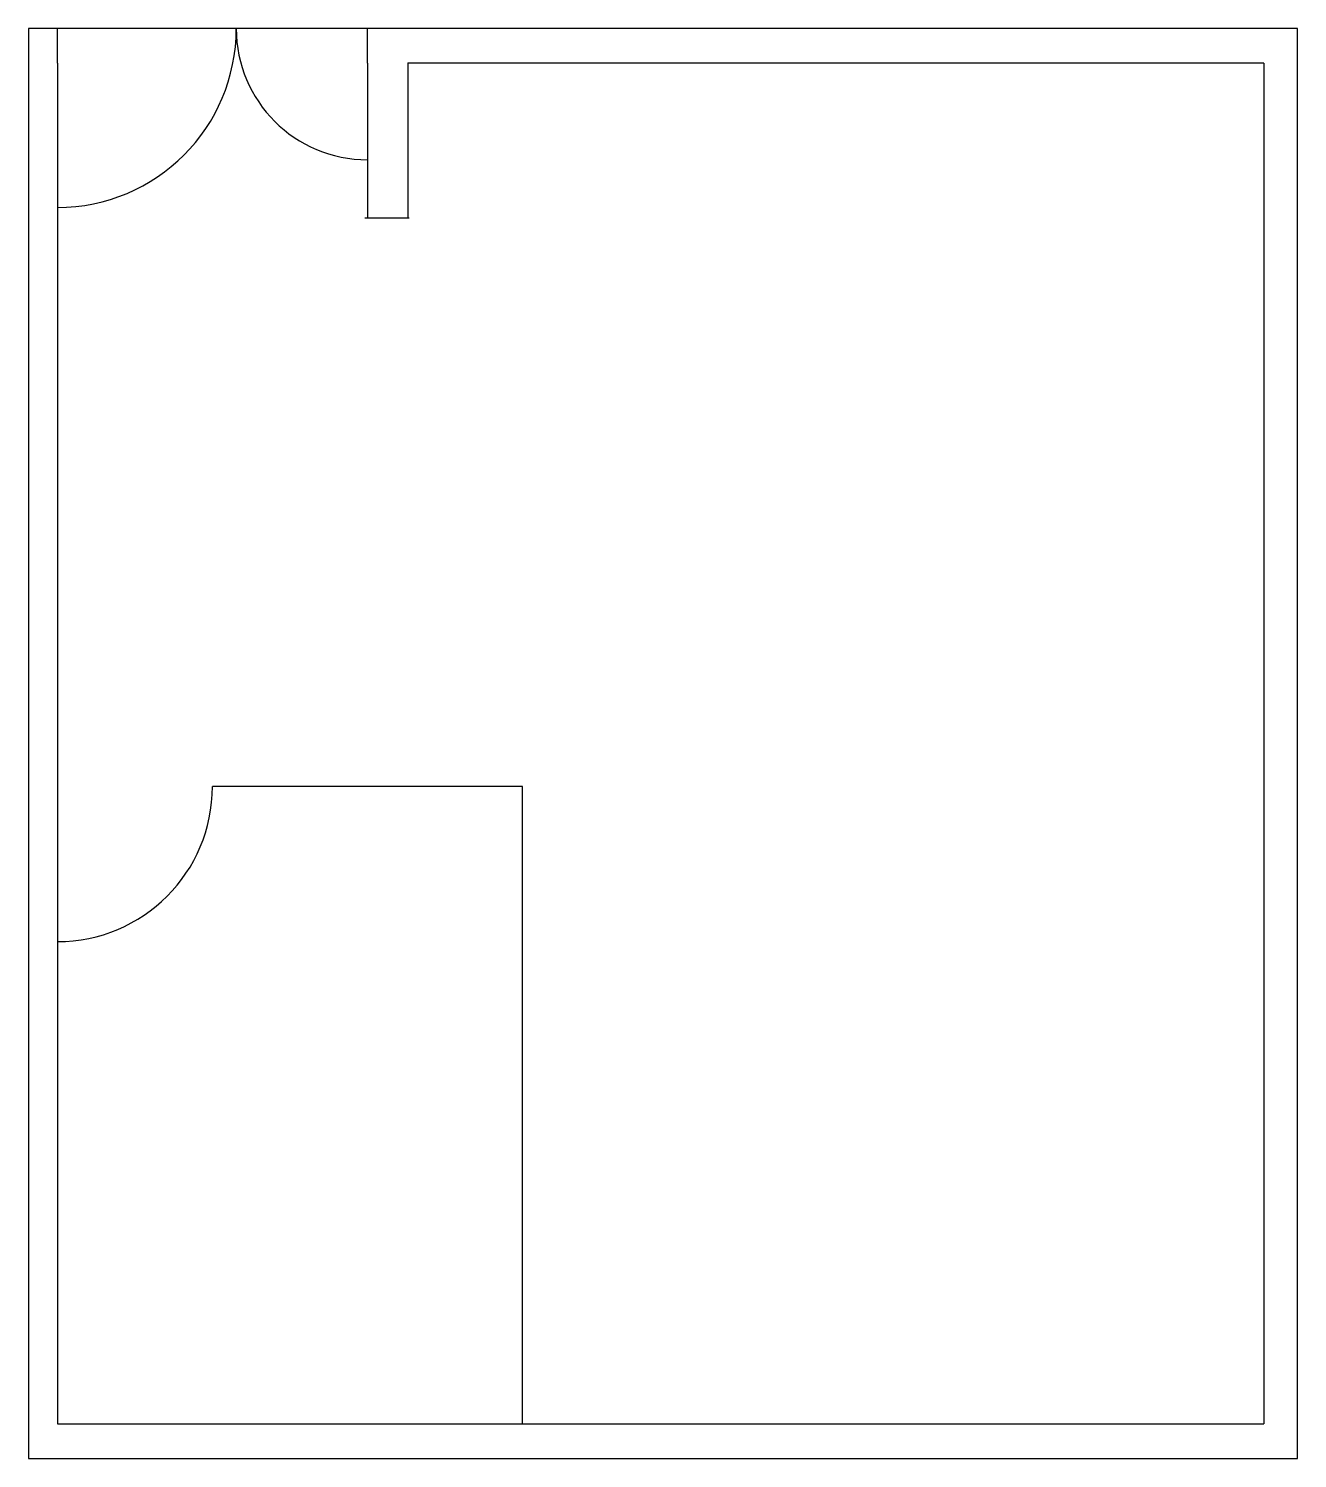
# Model space of a CAD drawing. Header units: metres. Extents: x -0.17 to 7.2, y 0 to 8.3.
import ezdxf

# ---------------------------------------------------------------- set-up
doc = ezdxf.new("R2010")
doc.units = ezdxf.units.M
doc.header["$MEASUREMENT"] = 0

msp = doc.modelspace()

# ---------------------------------------------------------------- linework, layer by layer
at = {"color": 7}
for p, q in [((0, 8.3009), (-0.1675, 8.3009)), ((-0.1675, 8.3009), (-0.1675, 0)), ((0, 8.1), (0, 8.3009)), ((1.8, 8.1), (1.8, 8.3009)), ((1.8, 8.1), (1.8, 7.2)), ((2.0348, 8.1017), (2.0348, 7.2017)), ((7.0052, 8.1), (7.0052, 0.2009)), ((1.7854, 7.2017), (2.0421, 7.2017)), ((2.7, 3.9), (0.9, 3.9)), ((2.7, 0.2009), (2.7, 3.9)), ((-0.1675, 0), (0, 0))]:
    msp.add_line(p, q, dxfattribs=at)
for points in [[(7.2, 0.2009), (7.2, 8.3009), (0, 8.3009)], [(0, 0), (7.2, 0), (7.2, 8.1)], [(0, 8.1), (0, 0.2009)], [(7.0052, 8.1), (2.0348, 8.1)], [(0, 0.2009), (7.0052, 0.2009)]]:
    msp.add_lwpolyline(points, dxfattribs=at)
for centre, radius, start, end in [((0, 8.3009), 1.0384, 270.00007, 0), ((1.8, 8.3009), 0.7616, 180, 270), ((0, 3.9), 0.9, 270, 0)]:
    msp.add_arc(centre, radius, start, end, dxfattribs=at)

doc.saveas('drawing.dxf')
